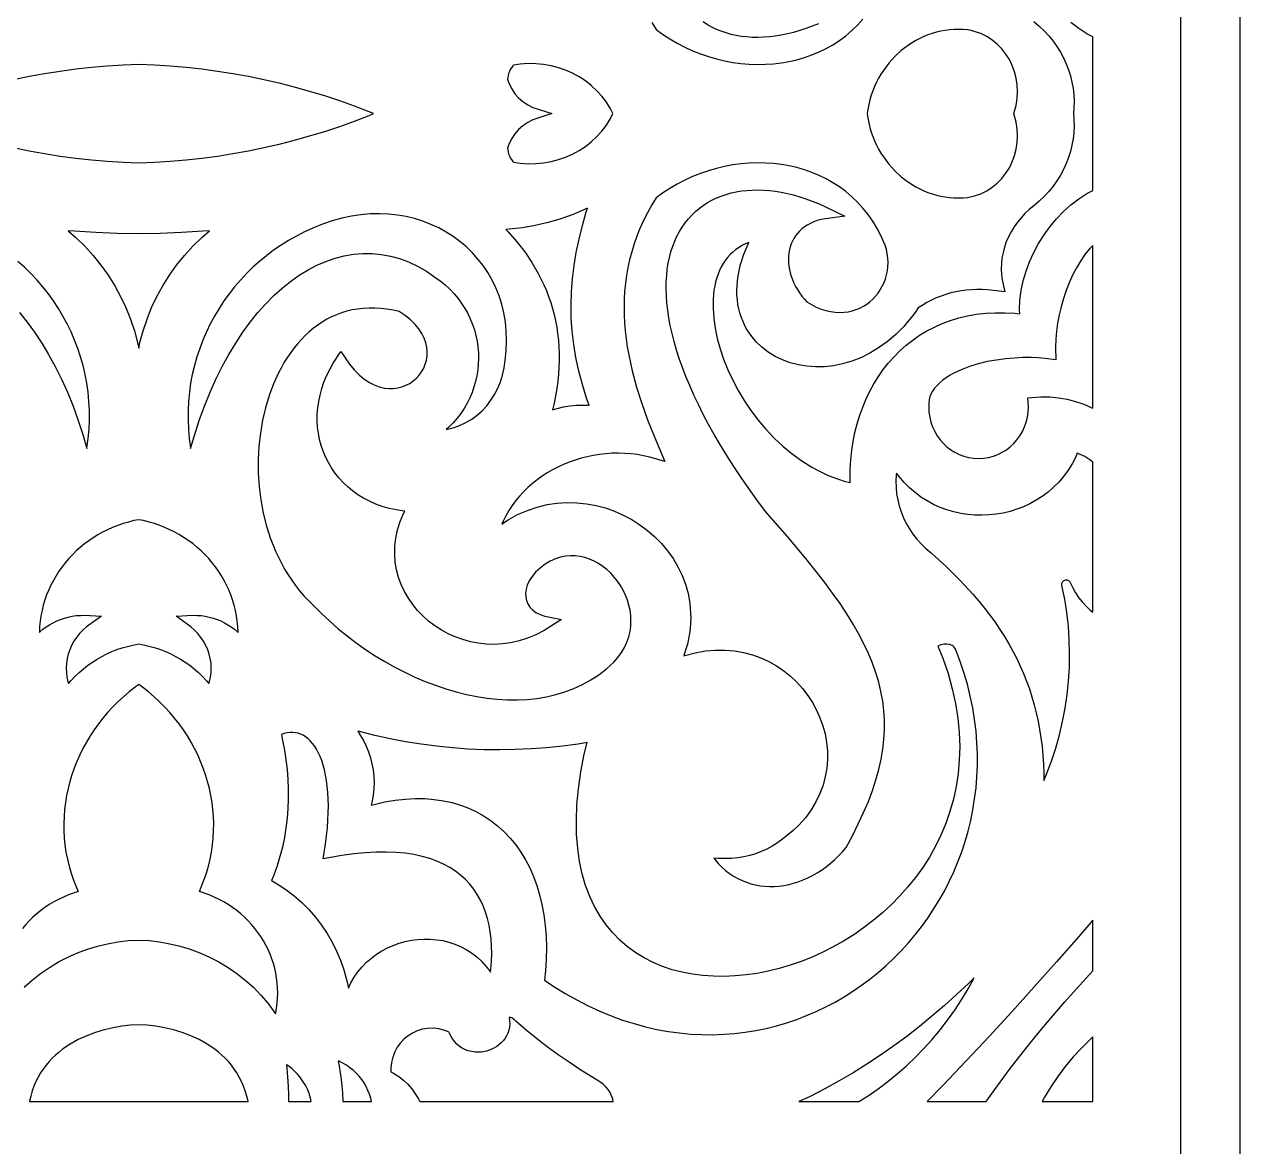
# Model space of a CAD drawing. Extents: x -375 to 375, y -1025 to 1025.
# Drawn here: x -207.8 to -125, y -917.8 to -841.3 of the extents above; entities that cross this region are included whole.
import ezdxf

# ---------------------------------------------------------------- set-up
doc = ezdxf.new("R2010")
doc.units = 0
doc.layers.add('LAYER_10', color=1, linetype='CONTINUOUS')

msp = doc.modelspace()

# ---------------------------------------------------------------- linework, layer by layer
at = {"layer": 'LAYER_10'}
for points in [[(-197.556, -924.973), (-197.556, -920.862), (-129.002, -920.862), (-129.002, -695.549), (-125.002, -695.549), (-125.002, -924.973)], [(-140.395, -847.371), (-140.235, -846.804), (-140.157, -846.336), (-140.129, -845.869), (-140.151, -845.407), (-140.22, -844.954), (-140.334, -844.514), (-140.492, -844.09), (-140.691, -843.687), (-140.93, -843.308), (-141.205, -842.958), (-141.517, -842.64), (-141.861, -842.359), (-142.237, -842.117), (-142.642, -841.918), (-143.08, -841.765), (-143.302, -841.709), (-143.53, -841.666), (-143.838, -841.641), (-144.151, -841.631), (-144.461, -841.638), (-144.768, -841.66), (-145.071, -841.699), (-145.371, -841.753), (-145.665, -841.821), (-145.955, -841.905), (-146.24, -842.002), (-146.519, -842.114), (-146.792, -842.239), (-147.056, -842.376), (-147.571, -842.694), (-148.052, -843.058), (-148.498, -843.469), (-148.907, -843.924), (-149.277, -844.422), (-149.443, -844.681), (-149.599, -844.952), (-149.742, -845.232), (-149.874, -845.52), (-149.993, -845.817), (-150.098, -846.121), (-150.19, -846.433), (-150.268, -846.752), (-150.331, -847.077), (-150.374, -847.371), (-150.331, -847.665), (-150.268, -847.991), (-150.19, -848.31), (-150.098, -848.622), (-149.993, -848.926), (-149.874, -849.222), (-149.742, -849.511), (-149.599, -849.791), (-149.443, -850.062), (-149.277, -850.321), (-148.907, -850.819), (-148.498, -851.274), (-148.052, -851.685), (-147.571, -852.049), (-147.056, -852.367), (-146.792, -852.504), (-146.519, -852.629), (-146.24, -852.741), (-145.955, -852.838), (-145.665, -852.922), (-145.371, -852.99), (-145.071, -853.044), (-144.768, -853.083), (-144.461, -853.105), (-144.151, -853.112), (-143.838, -853.102), (-143.534, -853.077), (-143.075, -852.976), (-142.642, -852.825), (-142.237, -852.626), (-141.861, -852.384), (-141.517, -852.103), (-141.205, -851.785), (-140.93, -851.435), (-140.691, -851.056), (-140.492, -850.653), (-140.334, -850.229), (-140.22, -849.789), (-140.151, -849.336), (-140.129, -848.874), (-140.157, -848.407), (-140.235, -847.939)], [(-168.144, -848.145), (-167.867, -847.707), (-167.695, -847.371), (-167.867, -847.036), (-168.144, -846.598), (-168.456, -846.188), (-168.801, -845.808), (-169.175, -845.46), (-169.577, -845.145), (-170.004, -844.864), (-170.453, -844.618), (-170.923, -844.409), (-171.409, -844.238), (-171.911, -844.107), (-172.424, -844.016), (-172.947, -843.968), (-173.477, -843.963), (-174.012, -844.002), (-174.465, -844.074), (-174.514, -844.123), (-174.607, -844.238), (-174.687, -844.361), (-174.753, -844.491), (-174.806, -844.626), (-174.844, -844.765), (-174.867, -844.908), (-174.872, -845.01), (-174.763, -845.344), (-174.594, -845.69), (-174.38, -846.009), (-174.125, -846.298), (-173.832, -846.552), (-173.505, -846.769), (-173.147, -846.943), (-171.871, -847.371), (-173.147, -847.8), (-173.505, -847.974), (-173.832, -848.191), (-174.125, -848.445), (-174.38, -848.734), (-174.594, -849.053), (-174.765, -849.404), (-174.83, -849.581), (-174.873, -849.727), (-174.867, -849.835), (-174.844, -849.978), (-174.806, -850.117), (-174.753, -850.252), (-174.687, -850.382), (-174.607, -850.505), (-174.514, -850.62), (-174.465, -850.669), (-174.012, -850.741), (-173.477, -850.78), (-172.947, -850.775), (-172.424, -850.727), (-171.911, -850.636), (-171.409, -850.505), (-170.923, -850.334), (-170.453, -850.125), (-170.004, -849.879), (-169.577, -849.598), (-169.175, -849.283), (-168.801, -848.935), (-168.456, -848.555)], [(-150.619, -894.992), (-150.299, -894.231), (-150.021, -893.489), (-149.783, -892.764), (-149.587, -892.055), (-149.43, -891.361), (-149.314, -890.679), (-149.237, -890.008), (-149.2, -889.347), (-149.202, -888.692), (-149.242, -888.044), (-149.321, -887.399), (-149.439, -886.755), (-149.595, -886.112), (-149.79, -885.466), (-150.023, -884.817), (-150.294, -884.163), (-150.605, -883.502), (-150.953, -882.833), (-151.34, -882.154), (-151.765, -881.463), (-152.229, -880.76), (-152.73, -880.043), (-153.27, -879.309), (-153.847, -878.559), (-154.461, -877.791), (-155.802, -876.19), (-157.301, -874.487), (-157.891, -873.691), (-158.446, -872.916), (-158.971, -872.155), (-159.468, -871.406), (-159.937, -870.671), (-160.379, -869.95), (-160.793, -869.241), (-161.18, -868.546), (-161.541, -867.865), (-161.876, -867.197), (-162.185, -866.542), (-162.469, -865.902), (-162.729, -865.275), (-162.964, -864.662), (-163.176, -864.063), (-163.363, -863.477), (-163.528, -862.906), (-163.67, -862.349), (-163.79, -861.805), (-163.888, -861.276), (-163.964, -860.761), (-164.02, -860.26), (-164.054, -859.774), (-164.068, -859.302), (-164.062, -858.844), (-164.037, -858.402), (-163.992, -857.973), (-163.928, -857.56), (-163.845, -857.161), (-163.744, -856.778), (-163.625, -856.41), (-163.488, -856.057), (-163.335, -855.72), (-163.164, -855.399), (-162.977, -855.094), (-162.775, -854.806), (-162.557, -854.534), (-162.324, -854.28), (-162.076, -854.042), (-161.815, -853.822), (-161.541, -853.619), (-161.255, -853.434), (-160.956, -853.267), (-160.646, -853.117), (-160.325, -852.986), (-159.994, -852.872), (-159.653, -852.776), (-159.303, -852.698), (-158.945, -852.639), (-158.578, -852.597), (-158.203, -852.573), (-157.821, -852.567), (-157.432, -852.579), (-157.036, -852.609), (-156.635, -852.657), (-156.228, -852.723), (-155.815, -852.807), (-155.398, -852.91), (-154.977, -853.03), (-154.552, -853.169), (-154.123, -853.326), (-153.691, -853.501), (-153.257, -853.695), (-151.894, -854.356), (-153.227, -854.53), (-153.51, -854.586), (-153.774, -854.658), (-154.02, -854.745), (-154.248, -854.847), (-154.458, -854.96), (-154.651, -855.087), (-154.826, -855.224), (-154.986, -855.372), (-155.129, -855.53), (-155.257, -855.697), (-155.37, -855.873), (-155.467, -856.057), (-155.55, -856.249), (-155.617, -856.448), (-155.67, -856.654), (-155.708, -856.866), (-155.73, -857.083), (-155.738, -857.304), (-155.731, -857.53), (-155.708, -857.758), (-155.671, -857.988), (-155.618, -858.219), (-155.551, -858.451), (-155.468, -858.682), (-155.37, -858.911), (-155.258, -859.139), (-155.13, -859.363), (-154.988, -859.583), (-154.831, -859.799), (-154.659, -860.009), (-154.496, -860.186), (-154.181, -860.375), (-153.843, -860.546), (-153.511, -860.683), (-153.185, -860.786), (-152.866, -860.859), (-152.554, -860.903), (-152.251, -860.918), (-151.957, -860.907), (-151.672, -860.871), (-151.397, -860.81), (-151.132, -860.727), (-150.879, -860.622), (-150.637, -860.496), (-150.408, -860.351), (-150.193, -860.188), (-149.992, -860.007), (-149.806, -859.81), (-149.636, -859.599), (-149.483, -859.373), (-149.348, -859.136), (-149.231, -858.887), (-149.134, -858.628), (-149.057, -858.36), (-149.002, -858.085), (-148.968, -857.803), (-148.958, -857.515), (-148.971, -857.223), (-149.008, -856.928), (-149.071, -856.631), (-149.161, -856.332), (-149.278, -856.033), (-149.427, -855.728), (-149.701, -855.2), (-149.999, -854.707), (-150.322, -854.244), (-150.668, -853.81), (-151.037, -853.405), (-151.427, -853.029), (-151.838, -852.682), (-152.267, -852.364), (-152.713, -852.073), (-153.177, -851.812), (-153.655, -851.578), (-154.147, -851.373), (-154.651, -851.196), (-155.167, -851.048), (-155.692, -850.927), (-156.226, -850.835), (-156.767, -850.771), (-157.314, -850.734), (-157.866, -850.726), (-158.42, -850.746), (-158.976, -850.793), (-159.532, -850.869), (-160.087, -850.972), (-160.64, -851.102), (-161.189, -851.261), (-161.733, -851.446), (-162.27, -851.66), (-162.799, -851.9), (-163.318, -852.168), (-163.827, -852.462), (-164.324, -852.784), (-164.763, -853.1), (-165.055, -853.585), (-165.348, -854.118), (-165.614, -854.651), (-165.854, -855.185), (-166.068, -855.718), (-166.257, -856.252), (-166.421, -856.786), (-166.562, -857.321), (-166.679, -857.856), (-166.774, -858.393), (-166.848, -858.929), (-166.9, -859.467), (-166.931, -860.006), (-166.942, -860.545), (-166.934, -861.086), (-166.907, -861.628), (-166.862, -862.171), (-166.8, -862.715), (-166.72, -863.261), (-166.624, -863.805), (-166.384, -864.905), (-166.086, -866.007), (-165.735, -867.115), (-165.334, -868.228), (-164.89, -869.346), (-164.151, -871.066), (-165.189, -870.774), (-165.613, -870.678), (-166.039, -870.604), (-166.468, -870.551), (-166.898, -870.518), (-167.329, -870.507), (-167.758, -870.515), (-168.186, -870.544), (-168.612, -870.592), (-169.034, -870.66), (-169.452, -870.747), (-169.865, -870.852), (-170.271, -870.975), (-170.671, -871.117), (-171.062, -871.276), (-171.444, -871.452), (-171.816, -871.645), (-172.178, -871.854), (-172.527, -872.079), (-172.864, -872.32), (-173.188, -872.577), (-173.496, -872.848), (-173.79, -873.133), (-174.067, -873.433), (-174.328, -873.747), (-174.57, -874.073), (-174.794, -874.413), (-174.998, -874.766), (-175.181, -875.131), (-175.272, -875.341), (-175.16, -875.261), (-174.841, -875.056), (-174.518, -874.867), (-174.192, -874.696), (-173.862, -874.541), (-173.528, -874.402), (-172.861, -874.176), (-172.187, -874.012), (-171.51, -873.909), (-170.835, -873.866), (-170.165, -873.879), (-169.502, -873.947), (-168.851, -874.067), (-168.214, -874.238), (-167.593, -874.456), (-166.993, -874.721), (-166.416, -875.03), (-165.864, -875.38), (-165.342, -875.77), (-164.852, -876.197), (-164.397, -876.661), (-163.98, -877.158), (-163.605, -877.686), (-163.274, -878.245), (-162.991, -878.831), (-162.759, -879.442), (-162.582, -880.077), (-162.463, -880.728), (-162.426, -881.067), (-162.404, -881.406), (-162.399, -881.748), (-162.41, -882.095), (-162.438, -882.445), (-162.482, -882.797), (-162.545, -883.153), (-162.625, -883.51), (-162.724, -883.87), (-162.841, -884.231), (-162.872, -884.314), (-162.799, -884.288), (-162.094, -884.103), (-161.402, -883.983), (-160.724, -883.924), (-160.063, -883.924), (-159.421, -883.98), (-158.799, -884.09), (-158.2, -884.251), (-157.625, -884.459), (-157.076, -884.712), (-156.556, -885.007), (-156.064, -885.341), (-155.604, -885.712), (-155.177, -886.115), (-154.785, -886.55), (-154.428, -887.012), (-154.11, -887.499), (-153.831, -888.008), (-153.593, -888.537), (-153.399, -889.082), (-153.249, -889.641), (-153.145, -890.212), (-153.09, -890.79), (-153.084, -891.374), (-153.131, -891.96), (-153.231, -892.546), (-153.387, -893.127), (-153.599, -893.701), (-153.869, -894.265), (-154.2, -894.816), (-154.591, -895.349), (-155.045, -895.865), (-155.417, -896.209), (-155.777, -896.518), (-156.136, -896.8), (-156.496, -897.054), (-156.858, -897.281), (-157.224, -897.482), (-157.597, -897.654), (-157.978, -897.8), (-158.369, -897.919), (-158.77, -898.011), (-159.184, -898.076), (-159.611, -898.116), (-160.054, -898.131), (-160.515, -898.121), (-160.826, -898.099), (-160.764, -898.181), (-160.527, -898.456), (-160.279, -898.707), (-160.021, -898.936), (-159.753, -899.142), (-159.477, -899.325), (-159.193, -899.487), (-158.901, -899.627), (-158.602, -899.746), (-158.298, -899.844), (-157.987, -899.921), (-157.672, -899.978), (-157.353, -900.014), (-157.031, -900.03), (-156.706, -900.025), (-156.379, -900.001), (-156.051, -899.957), (-155.722, -899.893), (-155.395, -899.81), (-155.068, -899.707), (-154.744, -899.585), (-154.422, -899.445), (-154.105, -899.285), (-153.792, -899.107), (-153.484, -898.911), (-153.183, -898.697), (-152.889, -898.465), (-152.603, -898.215), (-152.326, -897.947), (-152.058, -897.663), (-151.817, -897.38), (-151.385, -896.578), (-150.981, -895.774)], [(-176.954, -862.876), (-176.898, -863.266), (-176.865, -863.659), (-176.856, -864.052), (-176.871, -864.446), (-176.909, -864.838), (-176.971, -865.228), (-177.056, -865.614), (-177.165, -865.995), (-177.297, -866.371), (-177.453, -866.74), (-177.633, -867.1), (-177.835, -867.452), (-178.062, -867.793), (-178.311, -868.122), (-178.584, -868.439), (-178.88, -868.742), (-179.049, -868.895), (-178.587, -868.782), (-178.14, -868.625), (-177.717, -868.426), (-177.319, -868.19), (-176.948, -867.917), (-176.605, -867.61), (-176.292, -867.271), (-176.009, -866.903), (-175.758, -866.507), (-175.541, -866.087), (-175.359, -865.643), (-175.214, -865.179), (-175.107, -864.697), (-175.038, -864.19), (-174.967, -863.501), (-174.942, -862.833), (-174.963, -862.184), (-175.026, -861.553), (-175.13, -860.941), (-175.275, -860.35), (-175.458, -859.78), (-175.677, -859.231), (-175.932, -858.706), (-176.22, -858.204), (-176.541, -857.726), (-176.893, -857.275), (-177.274, -856.85), (-177.683, -856.452), (-178.119, -856.083), (-178.579, -855.744), (-179.063, -855.435), (-179.569, -855.157), (-180.096, -854.913), (-180.642, -854.702), (-181.205, -854.525), (-181.784, -854.385), (-182.378, -854.281), (-182.985, -854.215), (-183.603, -854.188), (-184.231, -854.201), (-184.868, -854.254), (-185.512, -854.35), (-186.162, -854.489), (-186.815, -854.672), (-187.472, -854.901), (-188.134, -855.178), (-188.701, -855.433), (-189.252, -855.712), (-189.788, -856.014), (-190.308, -856.338), (-190.813, -856.683), (-191.3, -857.05), (-191.77, -857.437), (-192.223, -857.842), (-192.656, -858.267), (-193.071, -858.709), (-193.466, -859.169), (-193.841, -859.645), (-194.195, -860.136), (-194.528, -860.643), (-194.838, -861.163), (-195.127, -861.697), (-195.392, -862.243), (-195.633, -862.801), (-195.85, -863.37), (-196.042, -863.949), (-196.209, -864.538), (-196.35, -865.136), (-196.464, -865.742), (-196.551, -866.355), (-196.611, -866.975), (-196.642, -867.601), (-196.644, -868.232), (-196.617, -868.868), (-196.56, -869.507), (-196.472, -870.149), (-196.465, -870.188), (-196.209, -869.296), (-195.879, -868.277), (-195.523, -867.297), (-195.142, -866.356), (-194.738, -865.455), (-194.311, -864.595), (-193.863, -863.776), (-193.395, -862.999), (-192.908, -862.265), (-192.404, -861.575), (-191.882, -860.928), (-191.345, -860.327), (-190.794, -859.771), (-190.229, -859.261), (-189.653, -858.799), (-189.065, -858.385), (-188.467, -858.019), (-187.86, -857.703), (-187.246, -857.438), (-186.626, -857.224), (-186, -857.063), (-185.372, -856.955), (-184.741, -856.902), (-184.109, -856.903), (-183.479, -856.961), (-182.852, -857.076), (-182.229, -857.248), (-181.613, -857.477), (-181.004, -857.764), (-180.404, -858.11), (-179.821, -858.511), (-179.465, -858.767), (-179.127, -859.043), (-178.812, -859.335), (-178.52, -859.642), (-178.252, -859.963), (-178.007, -860.296), (-177.786, -860.64), (-177.589, -860.994), (-177.414, -861.357), (-177.264, -861.728), (-177.137, -862.106), (-177.034, -862.489)], [(-171.608, -861.492), (-171.528, -861.924), (-171.463, -862.362), (-171.414, -862.807), (-171.381, -863.258), (-171.364, -863.715), (-171.363, -864.179), (-171.379, -864.648), (-171.411, -865.124), (-171.46, -865.606), (-171.525, -866.095), (-171.608, -866.59), (-171.708, -867.091), (-171.813, -867.545), (-171.506, -867.452), (-171.067, -867.351), (-170.624, -867.28), (-170.177, -867.238), (-169.728, -867.226), (-169.319, -867.243), (-169.49, -866.763), (-169.781, -865.829), (-170.024, -864.907), (-170.22, -863.996), (-170.37, -863.091), (-170.474, -862.193), (-170.534, -861.299), (-170.55, -860.408), (-170.523, -859.516), (-170.454, -858.623), (-170.344, -857.727), (-170.194, -856.825), (-170.005, -855.916), (-169.777, -854.998), (-169.511, -854.067), (-169.429, -853.811), (-169.592, -853.89), (-170.416, -854.235), (-171.258, -854.534), (-172.115, -854.785), (-172.986, -854.989), (-173.868, -855.144), (-174.759, -855.25), (-174.983, -855.265), (-174.827, -855.424), (-174.24, -856.097), (-173.702, -856.793), (-173.216, -857.514), (-172.782, -858.26), (-172.404, -859.028), (-172.234, -859.425), (-172.079, -859.826), (-171.939, -860.233), (-171.814, -860.646), (-171.703, -861.066)], [(-201.463, -855.529), (-202.921, -855.471), (-204.376, -855.384), (-204.818, -855.349), (-204.29, -855.809), (-203.679, -856.408), (-203.107, -857.039), (-202.575, -857.698), (-202.086, -858.385), (-201.639, -859.097), (-201.235, -859.832), (-200.876, -860.589), (-200.563, -861.366), (-200.297, -862.159), (-200.078, -862.969), (-200, -863.345), (-199.922, -862.969), (-199.703, -862.159), (-199.437, -861.366), (-199.124, -860.589), (-198.765, -859.832), (-198.361, -859.097), (-197.914, -858.385), (-197.425, -857.698), (-196.893, -857.039), (-196.321, -856.408), (-195.709, -855.809), (-195.182, -855.349), (-195.624, -855.384), (-197.079, -855.471), (-198.537, -855.529), (-200, -855.56)], [(-136.388, -858.374), (-136.622, -858.889), (-136.831, -859.423), (-137.015, -859.969), (-137.173, -860.524), (-137.304, -861.084), (-137.408, -861.643), (-137.485, -862.197), (-137.533, -862.742), (-137.552, -863.272), (-137.535, -864.155), (-138.272, -864.049), (-138.717, -864.011), (-139.218, -863.992), (-139.766, -863.994), (-140.348, -864.021), (-140.955, -864.074), (-141.575, -864.157), (-142.199, -864.27), (-142.815, -864.417), (-143.414, -864.599), (-143.984, -864.819), (-144.52, -865.078), (-144.765, -865.22), (-144.999, -865.373), (-145.219, -865.536), (-145.423, -865.71), (-145.611, -865.893), (-145.781, -866.086), (-145.932, -866.29), (-146.05, -866.481), (-146.1, -866.652), (-146.146, -866.869), (-146.175, -867.101), (-146.186, -867.343), (-146.168, -867.705), (-146.116, -868.056), (-146.033, -868.394), (-145.918, -868.719), (-145.775, -869.027), (-145.605, -869.318), (-145.409, -869.59), (-145.19, -869.84), (-144.949, -870.068), (-144.687, -870.271), (-144.407, -870.447), (-144.111, -870.596), (-143.8, -870.714), (-143.475, -870.801), (-143.138, -870.854), (-142.791, -870.872), (-142.444, -870.854), (-142.107, -870.801), (-141.783, -870.714), (-141.471, -870.596), (-141.175, -870.447), (-140.895, -870.271), (-140.634, -870.068), (-140.392, -869.84), (-140.173, -869.59), (-139.977, -869.318), (-139.807, -869.027), (-139.664, -868.719), (-139.55, -868.394), (-139.466, -868.056), (-139.414, -867.705), (-139.397, -867.344), (-139.428, -866.738), (-138.542, -866.673), (-137.941, -866.678), (-137.345, -866.732), (-136.757, -866.833), (-136.18, -866.981), (-135.618, -867.174), (-135.074, -867.412), (-135.002, -867.45), (-135.002, -856.346), (-135.223, -856.577), (-135.547, -856.978), (-135.85, -857.414), (-136.13, -857.88)], [(-167.182, -879.529), (-167.385, -879.229), (-167.609, -878.947), (-167.852, -878.683), (-168.111, -878.441), (-168.387, -878.223), (-168.675, -878.029), (-168.976, -877.863), (-169.286, -877.726), (-169.605, -877.619), (-169.931, -877.543), (-170.262, -877.502), (-170.598, -877.496), (-170.937, -877.526), (-171.278, -877.596), (-171.621, -877.706), (-171.965, -877.86), (-172.305, -878.058), (-172.663, -878.333), (-172.966, -878.621), (-173.21, -878.914), (-173.398, -879.209), (-173.532, -879.499), (-173.615, -879.782), (-173.65, -880.053), (-173.639, -880.311), (-173.585, -880.555), (-173.489, -880.782), (-173.351, -880.993), (-173.169, -881.185), (-172.94, -881.356), (-172.664, -881.5), (-172.34, -881.613), (-171.197, -881.846), (-172.389, -882.597), (-172.947, -882.886), (-173.51, -883.12), (-174.077, -883.301), (-174.645, -883.429), (-175.211, -883.507), (-175.772, -883.537), (-176.327, -883.521), (-176.874, -883.46), (-177.408, -883.357), (-177.93, -883.212), (-178.435, -883.029), (-178.922, -882.809), (-179.389, -882.554), (-179.833, -882.266), (-180.252, -881.946), (-180.644, -881.596), (-181.007, -881.218), (-181.338, -880.814), (-181.635, -880.385), (-181.895, -879.934), (-182.116, -879.462), (-182.297, -878.97), (-182.433, -878.461), (-182.522, -877.937), (-182.563, -877.401), (-182.552, -876.854), (-182.488, -876.298), (-182.368, -875.737), (-182.191, -875.172), (-181.954, -874.606), (-181.879, -874.463), (-181.943, -874.457), (-182.451, -874.377), (-182.939, -874.269), (-183.407, -874.133), (-183.855, -873.97), (-184.281, -873.782), (-184.686, -873.57), (-185.068, -873.334), (-185.428, -873.077), (-185.765, -872.798), (-186.078, -872.501), (-186.367, -872.185), (-186.632, -871.851), (-186.871, -871.503), (-187.085, -871.139), (-187.273, -870.762), (-187.435, -870.374), (-187.571, -869.974), (-187.679, -869.565), (-187.76, -869.148), (-187.813, -868.724), (-187.838, -868.294), (-187.835, -867.859), (-187.803, -867.422), (-187.742, -866.982), (-187.652, -866.542), (-187.532, -866.102), (-187.382, -865.664), (-187.201, -865.229), (-186.991, -864.798), (-186.749, -864.372), (-186.24, -863.589), (-185.651, -864.431), (-185.315, -864.835), (-184.975, -865.177), (-184.633, -865.459), (-184.291, -865.686), (-183.952, -865.86), (-183.618, -865.986), (-183.29, -866.066), (-182.97, -866.103), (-182.66, -866.101), (-182.36, -866.062), (-182.073, -865.988), (-181.8, -865.882), (-181.544, -865.747), (-181.307, -865.583), (-181.09, -865.395), (-180.897, -865.184), (-180.73, -864.953), (-180.59, -864.704), (-180.479, -864.441), (-180.4, -864.165), (-180.355, -863.879), (-180.345, -863.584), (-180.372, -863.282), (-180.44, -862.976), (-180.55, -862.665), (-180.707, -862.353), (-180.913, -862.04), (-181.171, -861.73), (-181.485, -861.424), (-181.859, -861.127), (-182.261, -860.862), (-182.658, -860.77), (-183.089, -860.694), (-183.511, -860.644), (-183.922, -860.618), (-184.324, -860.616), (-184.716, -860.638), (-185.098, -860.682), (-185.47, -860.748), (-185.832, -860.835), (-186.185, -860.943), (-186.528, -861.071), (-186.861, -861.218), (-187.185, -861.385), (-187.499, -861.57), (-187.803, -861.772), (-188.097, -861.993), (-188.382, -862.23), (-188.656, -862.483), (-188.92, -862.752), (-189.174, -863.036), (-189.417, -863.335), (-189.65, -863.647), (-189.872, -863.973), (-190.084, -864.312), (-190.284, -864.663), (-190.471, -865.023), (-190.816, -865.782), (-191.113, -866.577), (-191.362, -867.405), (-191.562, -868.261), (-191.713, -869.14), (-191.813, -870.035), (-191.86, -870.943), (-191.856, -871.857), (-191.798, -872.773), (-191.685, -873.685), (-191.518, -874.588), (-191.294, -875.48), (-191.162, -875.915), (-191.015, -876.346), (-190.854, -876.772), (-190.678, -877.191), (-190.488, -877.603), (-190.283, -878.006), (-190.064, -878.401), (-189.83, -878.786), (-189.581, -879.162), (-189.317, -879.527), (-189.039, -879.881), (-188.745, -880.224), (-188.435, -880.554), (-188.104, -880.877), (-187.556, -881.431), (-186.991, -881.961), (-186.407, -882.472), (-185.803, -882.963), (-185.183, -883.433), (-184.547, -883.882), (-183.897, -884.307), (-183.235, -884.709), (-182.562, -885.085), (-181.879, -885.436), (-181.189, -885.76), (-180.493, -886.056), (-179.791, -886.324), (-179.087, -886.562), (-178.382, -886.769), (-177.676, -886.945), (-176.972, -887.088), (-176.272, -887.198), (-175.576, -887.274), (-174.886, -887.314), (-174.204, -887.319), (-173.532, -887.287), (-172.871, -887.217), (-172.221, -887.108), (-171.586, -886.96), (-170.966, -886.773), (-170.362, -886.544), (-169.776, -886.273), (-169.21, -885.959), (-168.663, -885.602), (-168.138, -885.199), (-167.641, -884.756), (-167.354, -884.429), (-167.109, -884.089), (-166.906, -883.741), (-166.744, -883.387), (-166.621, -883.028), (-166.535, -882.666), (-166.484, -882.302), (-166.467, -881.938), (-166.483, -881.575), (-166.53, -881.215), (-166.607, -880.86), (-166.712, -880.512), (-166.843, -880.172), (-167.001, -879.844)], [(-135.733, -880.646), (-135.469, -880.93), (-135.183, -881.195), (-135.002, -881.337), (-135.002, -871.125), (-135.212, -870.951), (-135.55, -870.736), (-135.918, -870.565), (-136.073, -870.516), (-136.174, -870.755), (-136.42, -871.227), (-136.695, -871.671), (-136.998, -872.086), (-137.327, -872.471), (-137.68, -872.827), (-138.055, -873.153), (-138.449, -873.448), (-138.861, -873.713), (-139.288, -873.948), (-139.73, -874.153), (-140.183, -874.327), (-140.646, -874.47), (-141.117, -874.583), (-141.594, -874.665), (-142.075, -874.716), (-142.559, -874.736), (-143.044, -874.725), (-143.527, -874.683), (-144.007, -874.609), (-144.482, -874.503), (-144.95, -874.366), (-145.409, -874.197), (-145.857, -873.995), (-146.293, -873.761), (-146.714, -873.494), (-147.118, -873.195), (-147.504, -872.863), (-147.868, -872.498), (-148.21, -872.1), (-148.387, -871.859), (-148.403, -871.985), (-148.424, -872.416), (-148.414, -872.845), (-148.372, -873.27), (-148.301, -873.691), (-148.199, -874.104), (-148.068, -874.51), (-147.908, -874.905), (-147.72, -875.29), (-147.504, -875.663), (-147.261, -876.021), (-146.99, -876.363), (-146.694, -876.689), (-146.372, -876.995), (-146.009, -877.294), (-144.987, -878.238), (-144.045, -879.179), (-143.18, -880.12), (-142.774, -880.595), (-142.387, -881.071), (-142.019, -881.55), (-141.669, -882.031), (-141.337, -882.516), (-141.024, -883.005), (-140.728, -883.498), (-140.451, -883.996), (-140.191, -884.5), (-139.949, -885.009), (-139.724, -885.524), (-139.517, -886.045), (-139.327, -886.574), (-139.154, -887.11), (-138.998, -887.653), (-138.859, -888.205), (-138.737, -888.765), (-138.631, -889.334), (-138.542, -889.912), (-138.469, -890.5), (-138.412, -891.098), (-138.371, -891.707), (-138.345, -892.327), (-138.338, -892.811), (-138.153, -892.376), (-137.823, -891.496), (-137.531, -890.604), (-137.278, -889.703), (-137.064, -888.795), (-136.889, -887.879), (-136.754, -886.957), (-136.658, -886.031), (-136.602, -885.101), (-136.586, -884.169), (-136.61, -883.237), (-136.674, -882.304), (-136.778, -881.373), (-136.923, -880.444), (-137.11, -879.512), (-137.117, -879.448), (-137.112, -879.388), (-137.097, -879.333), (-137.073, -879.285), (-137.04, -879.242), (-137.001, -879.207), (-136.957, -879.178), (-136.909, -879.158), (-136.859, -879.145), (-136.807, -879.141), (-136.755, -879.146), (-136.704, -879.16), (-136.656, -879.184), (-136.612, -879.218), (-136.574, -879.264), (-136.542, -879.32), (-136.375, -879.684), (-136.187, -880.021), (-135.973, -880.342)], [(-203.407, -876.473), (-203.702, -876.693), (-203.986, -876.926), (-204.259, -877.171), (-204.52, -877.427), (-204.768, -877.694), (-205.005, -877.971), (-205.228, -878.258), (-205.438, -878.555), (-205.634, -878.861), (-205.816, -879.175), (-205.984, -879.498), (-206.136, -879.828), (-206.273, -880.166), (-206.395, -880.511), (-206.5, -880.863), (-206.589, -881.22), (-206.66, -881.584), (-206.715, -881.953), (-206.751, -882.327), (-206.77, -882.705), (-206.77, -882.723), (-206.735, -882.69), (-206.525, -882.509), (-206.304, -882.344), (-206.074, -882.193), (-205.834, -882.057), (-205.586, -881.936), (-205.331, -881.832), (-205.069, -881.743), (-204.802, -881.671), (-204.529, -881.616), (-204.252, -881.577), (-203.972, -881.557), (-203.689, -881.554), (-202.546, -881.616), (-203.548, -882.339), (-203.803, -882.561), (-204.034, -882.8), (-204.239, -883.055), (-204.419, -883.324), (-204.573, -883.605), (-204.7, -883.896), (-204.801, -884.196), (-204.875, -884.502), (-204.922, -884.814), (-204.94, -885.129), (-204.931, -885.445), (-204.893, -885.76), (-204.827, -886.074), (-204.785, -886.21), (-204.617, -886.012), (-204.347, -885.724), (-204.066, -885.453), (-203.773, -885.199), (-203.471, -884.961), (-203.159, -884.741), (-202.839, -884.537), (-202.511, -884.351), (-202.175, -884.181), (-201.833, -884.028), (-201.485, -883.892), (-201.132, -883.773), (-200.774, -883.67), (-200.413, -883.584), (-200, -883.506), (-199.587, -883.584), (-199.225, -883.67), (-198.868, -883.773), (-198.515, -883.892), (-198.167, -884.028), (-197.825, -884.181), (-197.489, -884.351), (-197.161, -884.537), (-196.84, -884.741), (-196.529, -884.961), (-196.226, -885.199), (-195.934, -885.453), (-195.653, -885.724), (-195.383, -886.012), (-195.215, -886.21), (-195.173, -886.074), (-195.106, -885.76), (-195.069, -885.445), (-195.06, -885.129), (-195.078, -884.814), (-195.125, -884.502), (-195.199, -884.196), (-195.3, -883.896), (-195.427, -883.605), (-195.581, -883.324), (-195.761, -883.055), (-195.966, -882.8), (-196.196, -882.561), (-196.452, -882.339), (-197.454, -881.616), (-196.311, -881.554), (-196.028, -881.557), (-195.748, -881.577), (-195.471, -881.616), (-195.198, -881.671), (-194.931, -881.743), (-194.669, -881.832), (-194.414, -881.936), (-194.166, -882.057), (-193.926, -882.193), (-193.696, -882.344), (-193.475, -882.509), (-193.265, -882.69), (-193.23, -882.723), (-193.23, -882.705), (-193.249, -882.327), (-193.285, -881.953), (-193.34, -881.584), (-193.411, -881.22), (-193.5, -880.863), (-193.605, -880.511), (-193.727, -880.166), (-193.864, -879.828), (-194.016, -879.498), (-194.184, -879.175), (-194.366, -878.861), (-194.562, -878.555), (-194.772, -878.258), (-194.995, -877.971), (-195.231, -877.694), (-195.48, -877.427), (-195.741, -877.171), (-196.014, -876.926), (-196.298, -876.693), (-196.593, -876.473), (-196.898, -876.265), (-197.214, -876.07), (-197.539, -875.888), (-197.873, -875.72), (-198.216, -875.567), (-198.568, -875.428), (-198.928, -875.305), (-199.295, -875.197), (-199.669, -875.105), (-200, -875.04), (-200.331, -875.105), (-200.705, -875.197), (-201.072, -875.305), (-201.432, -875.428), (-201.784, -875.567), (-202.127, -875.72), (-202.461, -875.888), (-202.786, -876.07), (-203.102, -876.265)], [(-145.359, -883.577), (-145.554, -883.661), (-145.225, -884.478), (-144.868, -885.526), (-144.579, -886.558), (-144.358, -887.57), (-144.201, -888.564), (-144.108, -889.538), (-144.075, -890.492), (-144.101, -891.424), (-144.183, -892.334), (-144.319, -893.222), (-144.506, -894.085), (-144.744, -894.925), (-145.029, -895.739), (-145.358, -896.527), (-145.73, -897.289), (-146.143, -898.024), (-146.593, -898.731), (-147.08, -899.41), (-147.599, -900.059), (-148.15, -900.68), (-148.729, -901.27), (-149.335, -901.829), (-149.966, -902.358), (-150.618, -902.854), (-151.291, -903.319), (-151.981, -903.75), (-152.687, -904.148), (-153.406, -904.513), (-154.136, -904.842), (-154.875, -905.137), (-155.62, -905.395), (-156.371, -905.618), (-157.124, -905.803), (-157.877, -905.951), (-158.628, -906.061), (-159.375, -906.132), (-160.116, -906.163), (-160.849, -906.154), (-161.571, -906.104), (-162.281, -906.013), (-162.976, -905.879), (-163.653, -905.702), (-164.311, -905.481), (-164.947, -905.215), (-165.559, -904.903), (-166.144, -904.546), (-166.699, -904.142), (-167.223, -903.69), (-167.713, -903.19), (-168.165, -902.643), (-168.578, -902.046), (-168.949, -901.402), (-169.276, -900.708), (-169.556, -899.966), (-169.788, -899.174), (-169.969, -898.333), (-170.097, -897.442), (-170.171, -896.5), (-170.187, -895.508), (-170.146, -894.465), (-170.043, -893.37), (-169.878, -892.223), (-169.648, -891.022), (-169.46, -890.224), (-170.072, -890.324), (-171.139, -890.466), (-172.208, -890.578), (-173.279, -890.657), (-174.351, -890.706), (-175.423, -890.724), (-176.495, -890.71), (-177.566, -890.665), (-178.635, -890.589), (-179.701, -890.482), (-180.764, -890.344), (-181.823, -890.175), (-182.877, -889.976), (-183.925, -889.745), (-184.968, -889.483), (-185.082, -889.451), (-184.906, -889.716), (-184.693, -890.089), (-184.507, -890.473), (-184.348, -890.867), (-184.216, -891.27), (-184.113, -891.68), (-184.037, -892.095), (-183.99, -892.516), (-183.972, -892.939), (-183.982, -893.363), (-184.022, -893.788), (-184.092, -894.211), (-184.159, -894.497), (-183.957, -894.439), (-183.234, -894.273), (-182.528, -894.152), (-181.837, -894.074), (-181.163, -894.039), (-180.507, -894.046), (-179.869, -894.095), (-179.25, -894.185), (-178.651, -894.316), (-178.074, -894.487), (-177.518, -894.697), (-176.985, -894.945), (-176.476, -895.231), (-175.991, -895.554), (-175.532, -895.913), (-175.1, -896.307), (-174.695, -896.735), (-174.319, -897.196), (-173.971, -897.689), (-173.653, -898.213), (-173.366, -898.768), (-173.109, -899.352), (-172.884, -899.964), (-172.691, -900.604), (-172.531, -901.27), (-172.404, -901.963), (-172.312, -902.68), (-172.254, -903.422), (-172.231, -904.188), (-172.244, -904.976), (-172.293, -905.787), (-172.359, -906.424), (-171.73, -906.846), (-170.949, -907.326), (-170.167, -907.765), (-169.384, -908.165), (-168.601, -908.526), (-167.819, -908.848), (-167.037, -909.133), (-166.257, -909.38), (-165.48, -909.592), (-164.705, -909.767), (-163.934, -909.908), (-163.167, -910.014), (-162.405, -910.086), (-161.648, -910.125), (-160.896, -910.132), (-160.152, -910.107), (-159.414, -910.05), (-158.685, -909.963), (-157.963, -909.846), (-157.251, -909.7), (-156.548, -909.525), (-155.856, -909.322), (-155.174, -909.092), (-154.504, -908.835), (-153.845, -908.552), (-153.2, -908.243), (-152.568, -907.909), (-151.95, -907.551), (-151.346, -907.169), (-150.758, -906.764), (-150.186, -906.337), (-149.63, -905.888), (-149.091, -905.418), (-148.57, -904.927), (-148.068, -904.417), (-147.585, -903.887), (-147.121, -903.339), (-146.678, -902.773), (-146.256, -902.189), (-145.855, -901.589), (-145.477, -900.973), (-145.121, -900.342), (-144.789, -899.695), (-144.481, -899.035), (-144.198, -898.361), (-143.941, -897.675), (-143.709, -896.976), (-143.504, -896.265), (-143.327, -895.544), (-143.177, -894.812), (-143.056, -894.07), (-142.964, -893.32), (-142.901, -892.561), (-142.87, -891.794), (-142.869, -891.019), (-142.9, -890.238), (-142.963, -889.451), (-143.059, -888.659), (-143.189, -887.862), (-143.353, -887.06), (-143.552, -886.255), (-143.787, -885.447), (-144.058, -884.636), (-144.355, -883.853), (-144.401, -883.785), (-144.462, -883.717), (-144.53, -883.659), (-144.595, -883.617), (-144.768, -883.547), (-144.953, -883.518), (-145.153, -883.528)], [(-182.66, -904.049), (-182.255, -903.905), (-181.841, -903.789), (-181.42, -903.702), (-180.995, -903.645), (-180.568, -903.618), (-180.141, -903.622), (-179.715, -903.657), (-179.294, -903.724), (-178.879, -903.823), (-178.472, -903.954), (-178.077, -904.119), (-177.695, -904.317), (-177.328, -904.55), (-176.98, -904.817), (-176.652, -905.12), (-176.348, -905.457), (-176.07, -905.83), (-176.043, -905.874), (-176.017, -905.662), (-175.976, -905.132), (-175.958, -904.612), (-175.965, -904.103), (-175.996, -903.608), (-176.053, -903.127), (-176.135, -902.66), (-176.243, -902.209), (-176.377, -901.775), (-176.537, -901.358), (-176.723, -900.96), (-176.937, -900.58), (-177.178, -900.22), (-177.447, -899.881), (-177.745, -899.562), (-178.072, -899.265), (-178.429, -898.99), (-178.818, -898.738), (-179.238, -898.511), (-179.691, -898.308), (-180.178, -898.132), (-180.699, -897.984), (-181.255, -897.864), (-181.846, -897.773), (-182.474, -897.714), (-183.138, -897.687), (-183.838, -897.694), (-184.577, -897.735), (-185.353, -897.813), (-186.168, -897.927), (-187.442, -898.154), (-187.282, -897.141), (-187.208, -896.579), (-187.152, -896.036), (-187.113, -895.514), (-187.091, -895.012), (-187.085, -894.531), (-187.094, -894.07), (-187.118, -893.631), (-187.156, -893.213), (-187.208, -892.817), (-187.273, -892.442), (-187.35, -892.09), (-187.439, -891.76), (-187.539, -891.453), (-187.65, -891.169), (-187.77, -890.908), (-187.898, -890.67), (-188.035, -890.456), (-188.178, -890.265), (-188.327, -890.097), (-188.482, -889.953), (-188.642, -889.83), (-188.805, -889.73), (-188.973, -889.651), (-189.145, -889.593), (-189.322, -889.556), (-189.504, -889.539), (-189.691, -889.543), (-189.885, -889.569), (-190.085, -889.617), (-190.286, -889.687), (-190.198, -890.09), (-190.075, -890.749), (-189.976, -891.409), (-189.9, -892.072), (-189.848, -892.735), (-189.821, -893.399), (-189.819, -894.062), (-189.843, -894.723), (-189.894, -895.383), (-189.973, -896.041), (-190.079, -896.695), (-190.214, -897.345), (-190.379, -897.99), (-190.574, -898.629), (-190.799, -899.262), (-190.949, -899.627), (-190.569, -899.844), (-189.979, -900.236), (-189.423, -900.662), (-188.901, -901.119), (-188.415, -901.606), (-187.965, -902.122), (-187.55, -902.664), (-187.173, -903.23), (-186.832, -903.819), (-186.528, -904.429), (-186.263, -905.058), (-186.036, -905.704), (-185.847, -906.366), (-185.718, -906.952), (-185.554, -906.602), (-185.328, -906.212), (-185.072, -905.847), (-184.789, -905.509), (-184.482, -905.197), (-184.152, -904.912), (-183.803, -904.654), (-183.437, -904.425), (-183.055, -904.223)], [(-138.81, -910.133), (-137.868, -909), (-136.905, -907.884), (-135.921, -906.783), (-135.002, -905.791), (-135.002, -902.333), (-135.967, -903.449), (-137.474, -905.165), (-138.995, -906.87), (-140.529, -908.563), (-142.077, -910.244), (-143.638, -911.914), (-145.213, -913.573), (-146.293, -914.693), (-142.275, -914.693), (-141.51, -913.626), (-140.632, -912.446), (-139.732, -911.282)], [(-143.099, -906.268), (-143.477, -906.637), (-144.294, -907.404), (-145.122, -908.148), (-145.963, -908.871), (-146.817, -909.57), (-147.686, -910.247), (-148.571, -910.902), (-149.472, -911.533), (-150.392, -912.14), (-151.331, -912.725), (-152.289, -913.285), (-153.269, -913.822), (-154.271, -914.334), (-155.025, -914.693), (-150.939, -914.693), (-150.313, -914.291), (-149.633, -913.818), (-148.971, -913.319), (-148.327, -912.795), (-147.702, -912.246), (-147.097, -911.673), (-146.514, -911.076), (-145.952, -910.455), (-145.413, -909.811), (-144.898, -909.145), (-144.408, -908.457), (-143.944, -907.747), (-143.506, -907.016)], [(-167.681, -914.693), (-167.715, -914.529), (-167.792, -914.296), (-167.895, -914.073), (-168.025, -913.866), (-168.18, -913.676), (-168.361, -913.507), (-168.581, -913.354), (-169.956, -912.495), (-170.689, -912.01), (-171.431, -911.496), (-172.173, -910.957), (-172.903, -910.398), (-173.61, -909.824), (-174.284, -909.237), (-174.402, -909.125), (-174.502, -909.045), (-174.593, -908.989), (-174.67, -908.957), (-174.731, -908.947), (-174.761, -908.95), (-174.733, -909.176), (-174.728, -909.401), (-174.748, -909.619), (-174.792, -909.826), (-174.857, -910.023), (-174.942, -910.208), (-175.044, -910.38), (-175.163, -910.539), (-175.301, -910.688), (-175.597, -910.929), (-175.936, -911.118), (-176.301, -911.247), (-176.683, -911.316), (-177.072, -911.321), (-177.451, -911.261), (-177.645, -911.201), (-177.829, -911.124), (-178.006, -911.029), (-178.174, -910.913), (-178.332, -910.778), (-178.478, -910.623), (-178.609, -910.448), (-178.724, -910.253), (-178.821, -910.04), (-178.849, -909.958), (-179.145, -909.841), (-179.547, -909.74), (-179.939, -909.696), (-180.319, -909.705), (-180.683, -909.764), (-181.03, -909.869), (-181.356, -910.017), (-181.658, -910.206), (-181.933, -910.433), (-182.178, -910.694), (-182.389, -910.986), (-182.563, -911.307), (-182.697, -911.654), (-182.788, -912.023), (-182.832, -912.413), (-182.828, -912.654), (-182.635, -912.753), (-182.288, -912.976), (-181.966, -913.23), (-181.67, -913.512), (-181.401, -913.82), (-181.161, -914.152), (-180.951, -914.506), (-180.862, -914.693)], [(-206.316, -912.213), (-206.508, -912.47), (-206.687, -912.741), (-206.852, -913.025), (-207.003, -913.324), (-207.139, -913.638), (-207.259, -913.966), (-207.362, -914.311), (-207.448, -914.672), (-207.452, -914.693), (-192.548, -914.693), (-192.552, -914.672), (-192.638, -914.311), (-192.741, -913.966), (-192.861, -913.638), (-192.997, -913.324), (-193.148, -913.025), (-193.313, -912.741), (-193.492, -912.47), (-193.684, -912.213), (-193.888, -911.97), (-194.104, -911.739), (-194.331, -911.521), (-194.568, -911.315), (-194.812, -911.124), (-195.335, -910.77), (-195.883, -910.463), (-196.455, -910.201), (-197.044, -909.981), (-197.643, -909.802), (-198.246, -909.661), (-198.847, -909.556), (-199.437, -909.486), (-200, -909.449), (-200.563, -909.486), (-201.153, -909.556), (-201.753, -909.661), (-202.356, -909.802), (-202.956, -909.981), (-203.545, -910.201), (-204.117, -910.463), (-204.665, -910.77), (-205.188, -911.124), (-205.432, -911.315), (-205.669, -911.521), (-205.896, -911.739), (-206.112, -911.97)], [(-135.002, -910.287), (-135.151, -910.419), (-135.761, -911.017), (-136.339, -911.643), (-136.884, -912.295), (-137.394, -912.973), (-137.868, -913.674), (-138.306, -914.398), (-138.465, -914.693), (-135.002, -914.693)], [(-188.248, -914.693), (-188.277, -914.544), (-188.341, -914.306), (-188.419, -914.073), (-188.513, -913.846), (-188.621, -913.625), (-188.743, -913.41), (-188.879, -913.203), (-189.029, -913.004), (-189.192, -912.814), (-189.368, -912.634), (-189.556, -912.464), (-189.757, -912.304), (-189.934, -912.181), (-189.906, -912.433), (-189.84, -913.29), (-189.805, -914.147), (-189.802, -914.693)], [(-184.148, -914.693), (-184.199, -914.465), (-184.283, -914.191), (-184.387, -913.925), (-184.511, -913.669), (-184.653, -913.422), (-184.814, -913.187), (-184.991, -912.965), (-185.184, -912.755), (-185.393, -912.56), (-185.615, -912.381), (-185.85, -912.218), (-186.097, -912.073), (-186.356, -911.947), (-186.407, -911.926), (-186.337, -912.281), (-186.203, -913.183), (-186.123, -914.089), (-186.099, -914.693)]]:
    msp.add_lwpolyline(points, close=True, dxfattribs=at)
for points in [[(-165.055, -841.158), (-164.763, -841.643), (-164.324, -841.959), (-163.827, -842.281), (-163.318, -842.575), (-162.799, -842.843), (-162.27, -843.083), (-161.733, -843.296), (-161.189, -843.482), (-160.64, -843.641), (-160.087, -843.771), (-159.532, -843.874), (-158.976, -843.95), (-158.42, -843.997), (-157.866, -844.017), (-157.314, -844.009), (-156.767, -843.972), (-156.226, -843.908), (-155.692, -843.816), (-155.167, -843.695), (-154.651, -843.547), (-154.147, -843.37), (-153.655, -843.165), (-153.177, -842.931), (-152.713, -842.67), (-152.267, -842.379), (-151.838, -842.061), (-151.427, -841.714), (-151.037, -841.338), (-150.668, -840.933)], [(-153.689, -841.241), (-154.123, -841.417), (-154.552, -841.574), (-154.977, -841.713), (-155.398, -841.833), (-155.815, -841.936), (-156.228, -842.02), (-156.635, -842.086), (-157.036, -842.134), (-157.432, -842.164), (-157.821, -842.176), (-158.203, -842.17), (-158.578, -842.146), (-158.945, -842.104), (-159.303, -842.045), (-159.653, -841.967), (-159.994, -841.871), (-160.325, -841.757), (-160.646, -841.626), (-160.956, -841.476), (-161.255, -841.309), (-161.541, -841.124)], [(-139.029, -841.087), (-138.665, -841.399), (-138.324, -841.729), (-138.008, -842.073), (-137.717, -842.43), (-137.453, -842.8), (-137.215, -843.182), (-137.004, -843.574), (-136.819, -843.976), (-136.662, -844.386), (-136.532, -844.804), (-136.429, -845.228), (-136.354, -845.658), (-136.307, -846.092), (-136.289, -846.529), (-136.298, -846.968), (-136.333, -847.371), (-136.298, -847.775), (-136.289, -848.214), (-136.307, -848.651), (-136.354, -849.085), (-136.429, -849.515), (-136.532, -849.939), (-136.662, -850.357), (-136.819, -850.767), (-137.004, -851.169), (-137.215, -851.561), (-137.453, -851.943), (-137.717, -852.313), (-138.008, -852.67), (-138.324, -853.014), (-138.665, -853.344), (-139.029, -853.656), (-139.346, -853.909), (-139.632, -854.173), (-139.898, -854.458), (-140.144, -854.761), (-140.369, -855.08), (-140.57, -855.413), (-140.748, -855.757), (-140.9, -856.112), (-141.027, -856.475), (-141.125, -856.843), (-141.196, -857.216), (-141.237, -857.59), (-141.249, -857.964), (-141.229, -858.336), (-141.177, -858.705), (-140.99, -859.506), (-142.182, -859.378), (-142.55, -859.36), (-142.916, -859.358), (-143.277, -859.372), (-143.634, -859.401), (-143.986, -859.447), (-144.333, -859.509), (-144.675, -859.588), (-145.013, -859.685), (-145.347, -859.798), (-145.677, -859.929), (-146.002, -860.079), (-146.323, -860.246), (-146.639, -860.433), (-146.909, -860.61), (-147.115, -860.909), (-147.366, -861.244), (-147.624, -861.563), (-147.891, -861.867), (-148.437, -862.42), (-149.008, -862.909), (-149.596, -863.335), (-150.198, -863.698), (-150.811, -863.999), (-151.429, -864.24), (-152.05, -864.422), (-152.67, -864.546), (-153.284, -864.614), (-153.89, -864.627), (-154.483, -864.586), (-155.06, -864.493), (-155.616, -864.348), (-156.148, -864.154), (-156.652, -863.91), (-157.125, -863.619), (-157.561, -863.281), (-157.957, -862.898), (-158.306, -862.474), (-158.466, -862.241), (-158.611, -862.002), (-158.742, -861.752), (-158.86, -861.493), (-158.963, -861.224), (-159.052, -860.946), (-159.125, -860.66), (-159.182, -860.364), (-159.223, -860.061), (-159.247, -859.749), (-159.255, -859.43), (-159.244, -859.103), (-159.216, -858.769), (-159.169, -858.429), (-159.104, -858.082), (-159.02, -857.728), (-158.916, -857.368), (-158.793, -857.002), (-158.649, -856.63), (-158.485, -856.253), (-158.43, -856.14), (-158.621, -856.218), (-158.871, -856.343), (-159.105, -856.482), (-159.323, -856.634), (-159.525, -856.8), (-159.713, -856.979), (-159.885, -857.17), (-160.044, -857.373), (-160.188, -857.589), (-160.318, -857.816), (-160.435, -858.055), (-160.538, -858.304), (-160.628, -858.565), (-160.704, -858.835), (-160.766, -859.116), (-160.815, -859.401), (-160.874, -860.01), (-160.88, -860.645), (-160.835, -861.305), (-160.738, -861.985), (-160.592, -862.682), (-160.398, -863.389), (-160.157, -864.103), (-159.87, -864.818), (-159.539, -865.53), (-159.166, -866.234), (-158.751, -866.925), (-158.297, -867.599), (-157.806, -868.251), (-157.278, -868.877), (-156.716, -869.473), (-156.121, -870.032), (-155.494, -870.552), (-154.838, -871.028), (-154.151, -871.457), (-153.801, -871.65), (-153.443, -871.831), (-153.078, -871.997), (-152.708, -872.149), (-152.331, -872.285), (-151.949, -872.405), (-151.561, -872.51), (-151.537, -872.515), (-151.545, -872.254), (-151.534, -871.602), (-151.495, -870.96), (-151.428, -870.328), (-151.333, -869.707), (-151.21, -869.099), (-151.06, -868.505), (-150.884, -867.925), (-150.681, -867.361), (-150.452, -866.813), (-150.197, -866.283), (-149.917, -865.771), (-149.611, -865.279), (-149.281, -864.808), (-148.927, -864.358), (-148.549, -863.931), (-148.147, -863.528), (-147.722, -863.15), (-147.275, -862.798), (-146.805, -862.473), (-146.313, -862.176), (-145.801, -861.909), (-145.267, -861.671), (-144.713, -861.465), (-144.14, -861.29), (-143.547, -861.149), (-142.936, -861.042), (-142.306, -860.97), (-141.659, -860.934), (-140.994, -860.934), (-140.312, -860.972), (-139.983, -861.009), (-139.993, -860.737), (-139.969, -860.084), (-139.885, -859.423), (-139.747, -858.764), (-139.556, -858.11), (-139.315, -857.465), (-139.029, -856.835), (-138.699, -856.222), (-138.328, -855.633), (-137.92, -855.07), (-137.476, -854.538), (-137, -854.042), (-136.495, -853.587), (-135.962, -853.177), (-135.404, -852.817), (-135, -852.604), (-135.002, -847.371), (-135, -842.139), (-135.404, -841.926), (-135.962, -841.566), (-136.495, -841.156)], [(-208.524, -849.682), (-207.472, -849.898), (-206.416, -850.089), (-205.354, -850.256), (-204.288, -850.398), (-203.219, -850.516), (-202.146, -850.608), (-201.07, -850.676), (-200, -850.719), (-198.93, -850.676), (-197.854, -850.608), (-196.781, -850.516), (-195.712, -850.398), (-194.646, -850.256), (-193.584, -850.089), (-192.528, -849.898), (-191.476, -849.682), (-190.43, -849.442), (-189.39, -849.177), (-188.357, -848.889), (-187.331, -848.576), (-186.312, -848.239), (-185.301, -847.879), (-184.298, -847.495), (-183.999, -847.371), (-184.298, -847.248), (-185.301, -846.864), (-186.312, -846.503), (-187.331, -846.167), (-188.357, -845.854), (-189.39, -845.566), (-190.43, -845.301), (-191.476, -845.061), (-192.528, -844.845), (-193.584, -844.654), (-194.646, -844.487), (-195.712, -844.345), (-196.781, -844.227), (-197.854, -844.135), (-198.93, -844.067), (-200, -844.024), (-201.07, -844.067), (-202.146, -844.135), (-203.219, -844.227), (-204.288, -844.345), (-205.354, -844.487), (-206.416, -844.654), (-207.472, -844.845), (-208.524, -845.061)], [(-208.118, -860.928), (-207.596, -861.575), (-207.091, -862.265), (-206.605, -862.999), (-206.137, -863.776), (-205.689, -864.595), (-205.262, -865.455), (-204.858, -866.356), (-204.477, -867.297), (-204.121, -868.277), (-203.791, -869.296), (-203.535, -870.188), (-203.528, -870.149), (-203.44, -869.507), (-203.383, -868.868), (-203.356, -868.232), (-203.358, -867.601), (-203.389, -866.975), (-203.449, -866.355), (-203.536, -865.742), (-203.65, -865.136), (-203.791, -864.538), (-203.958, -863.949), (-204.15, -863.37), (-204.367, -862.801), (-204.608, -862.243), (-204.873, -861.697), (-205.161, -861.163), (-205.472, -860.643), (-205.805, -860.136), (-206.159, -859.645), (-206.534, -859.169), (-206.929, -858.709), (-207.344, -858.267), (-207.777, -857.842), (-208.23, -857.437)], [(-207.806, -906.902), (-207.257, -906.408), (-206.682, -905.955), (-206.084, -905.543), (-205.464, -905.171), (-204.825, -904.842), (-204.17, -904.553), (-203.5, -904.305), (-202.817, -904.098), (-202.125, -903.932), (-201.425, -903.808), (-200.719, -903.724), (-200, -903.68), (-199.281, -903.724), (-198.575, -903.808), (-197.875, -903.932), (-197.182, -904.098), (-196.5, -904.305), (-195.83, -904.553), (-195.175, -904.842), (-194.536, -905.171), (-193.916, -905.543), (-193.318, -905.955), (-192.743, -906.408), (-192.194, -906.902), (-191.673, -907.438), (-191.183, -908.015), (-190.726, -908.632), (-190.679, -908.705), (-190.671, -908.669), (-190.61, -908.324), (-190.566, -907.979), (-190.54, -907.635), (-190.531, -907.292), (-190.54, -906.95), (-190.565, -906.611), (-190.607, -906.274), (-190.665, -905.94), (-190.739, -905.61), (-190.829, -905.284), (-190.934, -904.963), (-191.055, -904.647), (-191.191, -904.337), (-191.341, -904.033), (-191.507, -903.737), (-191.686, -903.447), (-191.88, -903.166), (-192.087, -902.893), (-192.308, -902.629), (-192.542, -902.375), (-192.789, -902.131), (-193.049, -901.898), (-193.321, -901.676), (-193.606, -901.466), (-193.903, -901.268), (-194.212, -901.084), (-194.532, -900.912), (-194.864, -900.755), (-195.206, -900.612), (-195.864, -900.374), (-195.556, -899.598), (-195.393, -899.124), (-195.253, -898.647), (-195.137, -898.168), (-195.043, -897.687), (-194.973, -897.204), (-194.924, -896.72), (-194.898, -896.236), (-194.893, -895.752), (-194.91, -895.269), (-194.948, -894.788), (-195.007, -894.309), (-195.086, -893.832), (-195.186, -893.359), (-195.307, -892.89), (-195.447, -892.426), (-195.607, -891.967), (-195.786, -891.514), (-195.984, -891.068), (-196.201, -890.629), (-196.436, -890.197), (-196.69, -889.774), (-196.962, -889.361), (-197.251, -888.957), (-197.558, -888.563), (-197.881, -888.18), (-198.222, -887.81), (-198.579, -887.451), (-198.953, -887.105), (-199.342, -886.773), (-199.748, -886.455), (-200, -886.273), (-200.252, -886.455), (-200.657, -886.773), (-201.047, -887.105), (-201.421, -887.451), (-201.778, -887.81), (-202.118, -888.18), (-202.442, -888.563), (-202.749, -888.957), (-203.038, -889.361), (-203.31, -889.774), (-203.564, -890.197), (-203.799, -890.629), (-204.016, -891.068), (-204.214, -891.514), (-204.393, -891.967), (-204.553, -892.426), (-204.693, -892.89), (-204.813, -893.359), (-204.914, -893.832), (-204.993, -894.309), (-205.052, -894.788), (-205.09, -895.269), (-205.107, -895.752), (-205.102, -896.236), (-205.076, -896.72), (-205.027, -897.204), (-204.956, -897.687), (-204.863, -898.168), (-204.747, -898.647), (-204.607, -899.124), (-204.444, -899.598), (-204.135, -900.374), (-204.794, -900.612), (-205.136, -900.755), (-205.468, -900.912), (-205.788, -901.084), (-206.097, -901.268), (-206.394, -901.466), (-206.679, -901.676), (-206.951, -901.898), (-207.211, -902.131), (-207.458, -902.375), (-207.692, -902.629), (-207.913, -902.893)]]:
    msp.add_lwpolyline(points, dxfattribs=at)

doc.saveas('drawing.dxf')
